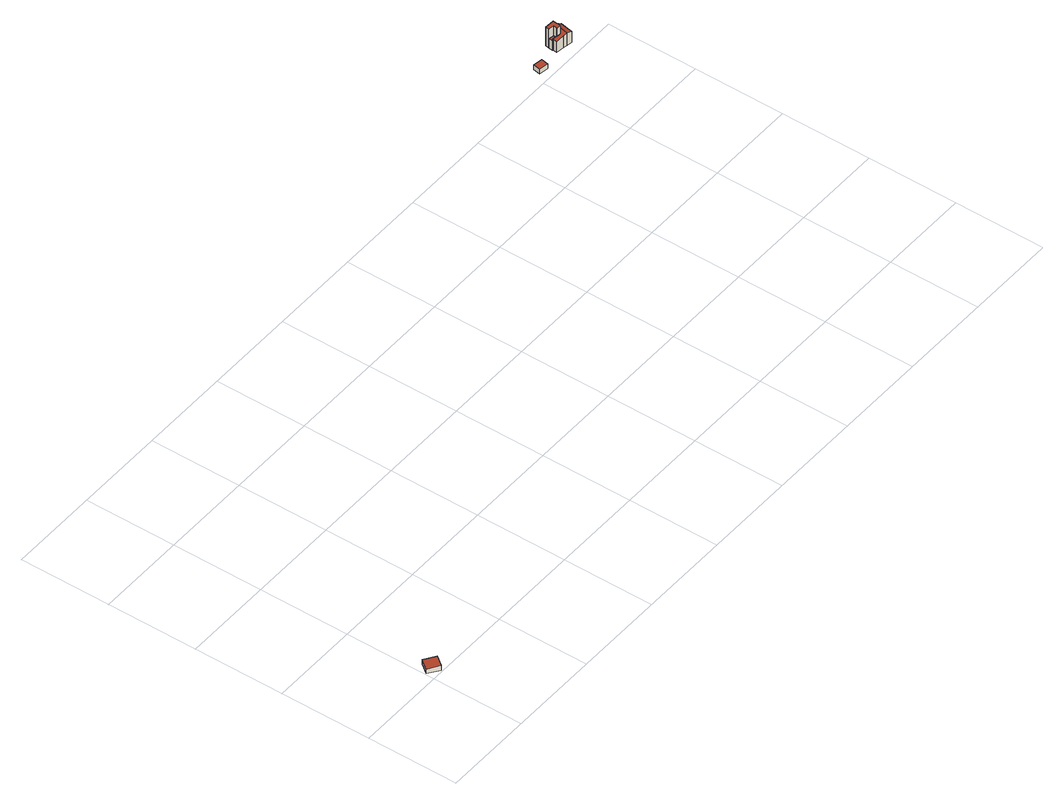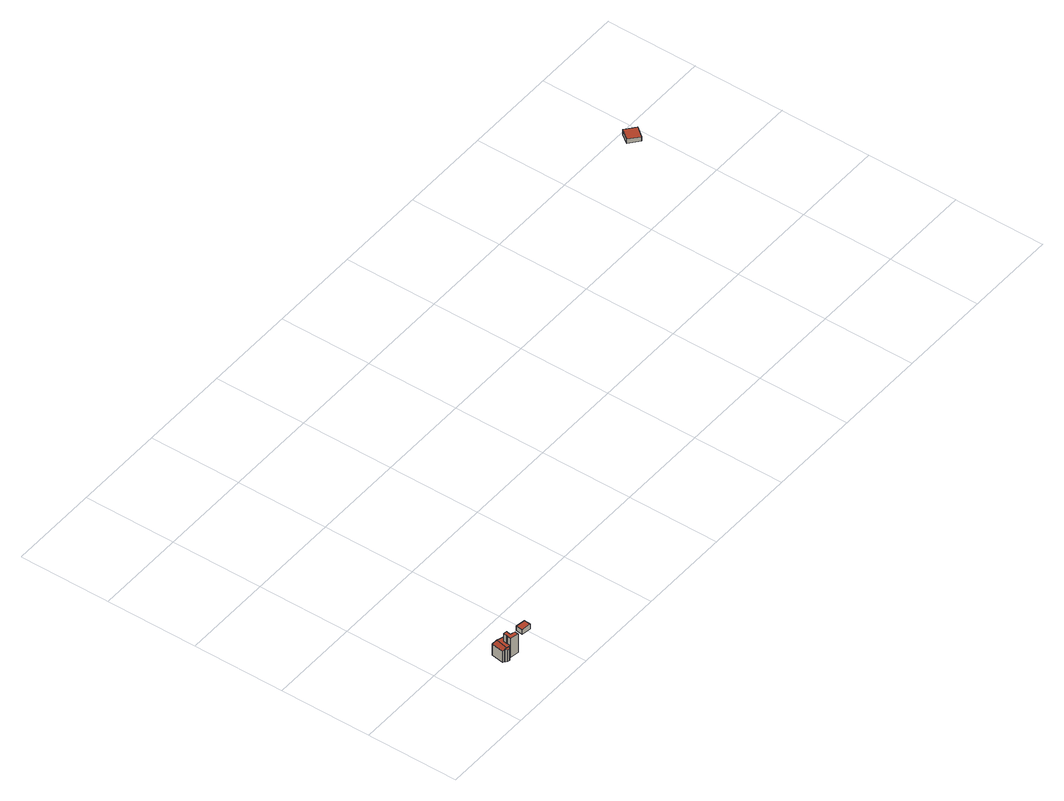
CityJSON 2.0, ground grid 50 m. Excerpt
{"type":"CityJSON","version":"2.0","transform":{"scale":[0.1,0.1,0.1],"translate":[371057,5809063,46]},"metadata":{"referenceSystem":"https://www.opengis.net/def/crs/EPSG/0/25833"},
"CityObjects":{
"building1":{"type":"Building","attributes":{"Gemeindeschluessel":"11000006","Geometrietyp2DReferenz":"3000","function":"51009_1610","roofType":"1000","measuredHeight":3.09},"address":[{"country":"Germany","locality":"Berlin","dependentLocality":"Steglitz-Zehlendorf"}],"geometry":[{"type":"Solid","lod":"2","boundaries":[[[[0,1,2,3]],[[4,5,1,0]],[[6,7,5,4]],[[3,2,7,6]],[[4,0,3,6]],[[1,5,7,2]]]],"semantics":{"surfaces":[{"type":"WallSurface"},{"type":"RoofSurface"},{"type":"GroundSurface"}],"values":[[0,0,0,0,1,2]]}}]},
"building2":{"type":"Building","attributes":{"Gemeindeschluessel":"11000006","Geometrietyp2DReferenz":"3000","function":"31001_1000","roofType":"1000","measuredHeight":2.91},"address":[{"country":"Germany","locality":"Berlin","dependentLocality":"Steglitz-Zehlendorf"}],"geometry":[{"type":"Solid","lod":"2","boundaries":[[[[8,9,10,11]],[[12,13,9,8]],[[14,15,13,12]],[[11,10,15,14]],[[12,8,11,14]],[[9,13,15,10]]]],"semantics":{"surfaces":[{"type":"WallSurface"},{"type":"RoofSurface"},{"type":"GroundSurface"}],"values":[[0,0,0,0,1,2]]}}]},
"building3":{"type":"Building","attributes":{"Gemeindeschluessel":"11000006","Geometrietyp2DReferenz":"3000","function":"31001_1210"},"address":[{"country":"Germany","locality":"Berlin","dependentLocality":"Steglitz-Zehlendorf","thoroughfareName":"Nikolskoer Weg"}],"children":["building3-1","building3-2","building3-3","building3-4"]},
"building3-1":{"type":"BuildingPart","attributes":{"roofType":"1000","measuredHeight":12.22},"parents":["building3"],"geometry":[{"type":"MultiSurface","lod":"2","boundaries":[[[16,17,18,19]],[[20,21,17,16]],[[22,23,24,25,26,20,16,19,27]],[[17,21,28,29,30,31,32,33,18]],[[34,35,28,21]],[[20,26,36,37]],[[37,36,35,34]],[[25,38,36,26]],[[39,29,28,35]],[[36,38,39,35]],[[39,40,30,29]],[[25,24,41,38]],[[38,41,40,39]],[[40,42,31,30]],[[24,23,43,41]],[[41,43,42,40]],[[42,44,32,31]],[[23,22,45,43]],[[43,45,44,42]],[[22,27,46,47]],[[33,32,47,46]],[[27,19,48,46]],[[18,33,46,48]]],"semantics":{"surfaces":[{"type":"WallSurface"},{"type":"RoofSurface"},{"type":"GroundSurface"},{"type":"ClosureSurface"}],"values":[0,0,1,2,0,0,3,0,0,3,0,0,3,0,0,3,0,0,3,0,3,0,3]}}]},
"building3-2":{"type":"BuildingPart","attributes":{"roofType":"1000","measuredHeight":7.39},"parents":["building3"],"geometry":[{"type":"MultiSurface","lod":"2","boundaries":[[[49,50,51,52]],[[53,54,50,49]],[[49,52,55,56,57,53]],[[58,59,51,50,54,60]],[[56,58,60,57]],[[55,59,58,56]],[[52,51,59,55]],[[53,61,62]],[[57,63,64]],[[65,64,63,60,66]],[[62,61,65,66,54]]],"semantics":{"surfaces":[{"type":"WallSurface"},{"type":"RoofSurface"},{"type":"GroundSurface"},{"type":"ClosureSurface"}],"values":[0,0,1,2,0,0,0,0,0,3,3]}}]},
"building3-3":{"type":"BuildingPart","attributes":{"roofType":"3100","measuredHeight":7.74},"parents":["building3"],"geometry":[{"type":"MultiSurface","lod":"2","boundaries":[[[67,68,69,70]],[[63,71,34,37]],[[72,73,74,62]],[[75,76,73,72]],[[77,78,76,75]],[[79,80,78,77]],[[70,69,80,79]],[[75,72,62,81,77]],[[63,37,36,38,41,43,45,82,67,70,79,77,81]],[[68,83,44,42,40,39,35,34,71,84,74,73,76,78,80,69]],[[67,82,85,86]],[[83,68,86,85]],[[82,45,47,85]],[[44,83,85,47]],[[45,43,42,44]],[[41,40,42,43]],[[41,38,39,40]],[[38,36,35,39]],[[36,37,34,35]],[[60,66,84,71]],[[81,65,64]],[[64,65,66,60,63]],[[66,54,74,84]],[[81,61,65]],[[65,61,62,54,66]]],"semantics":{"surfaces":[{"type":"WallSurface"},{"type":"RoofSurface"},{"type":"GroundSurface"},{"type":"ClosureSurface"}],"values":[0,0,0,0,0,0,0,1,1,2,0,3,0,3,3,3,3,3,3,0,0,3,0,0,3]}}]},
"building3-4":{"type":"BuildingPart","attributes":{"roofType":"1000","measuredHeight":5.97},"parents":["building3"],"geometry":[{"type":"MultiSurface","lod":"2","boundaries":[[[87,88,89,86]],[[48,18,88,87]],[[47,46,48,87,86,85]],[[88,18,33,32,90,89]],[[48,46,33,18]],[[46,47,32,33]],[[44,83,90,32]],[[47,85,83,44]],[[83,68,89,90]],[[85,86,68,83]]],"semantics":{"surfaces":[{"type":"WallSurface"},{"type":"RoofSurface"},{"type":"GroundSurface"},{"type":"ClosureSurface"}],"values":[0,0,1,2,3,3,0,3,0,3]}}]}
},
"vertices":[
[8,51,32],[8,51,6],[67,9,6],[67,9,37],[51,105,32],[51,105,6],[107,61,37],[107,61,6],
[3313,1832,368],[3313,1832,341],[3319,1871,341],[3319,1871,371],[3260,1840,368],[3260,1840,341],[3266,1879,371],[3266,1879,341],
[3428,1931,459],[3428,1931,343],[3424,1909,343],[3424,1909,459],[3476,1923,465],[3476,1923,343],[3450,1883,463],[3450,1880,463],[3470,1877,465],[3475,1900,465],[3472,1901,465],[3453,1904,463],[3472,1901,343],[3475,1900,343],[3470,1877,343],[3450,1880,343],[3450,1883,343],[3453,1904,343],[3476,1923,344],[3472,1901,344],[3472,1901,417],[3476,1923,417],[3475,1900,417],[3475,1900,344],[3470,1877,344],[3470,1877,417],[3450,1880,344],[3450,1880,414],[3450,1883,344],[3450,1883,413],[3453,1904,402],[3450,1883,402],[3424,1909,402],
[3516,1922,420],[3516,1922,346],[3509,1931,346],[3509,1931,420],[3515,1917,420],[3515,1917,346],[3498,1933,420],[3488,1927,420],[3487,1921,420],[3488,1927,346],[3498,1933,346],[3487,1921,346],[3510,1918,420],[3515,1917,418],[3487,1921,419],[3491,1921,420],[3502,1919,420],[3502,1919,346],
[3424,1884,409],[3424,1884,344],[3421,1862,344],[3421,1862,409],[3487,1921,344],[3526,1915,416],[3526,1915,344],[3515,1917,344],[3514,1846,415],[3514,1846,344],[3488,1851,422],[3488,1851,344],[3465,1855,417],[3465,1855,344],[3502,1919,422],[3425,1887,409],[3425,1887,344],[3502,1919,344],[3425,1887,402],[3424,1884,402],
[3420,1885,402],[3420,1885,343],[3424,1884,343],[3425,1887,343]
]}
